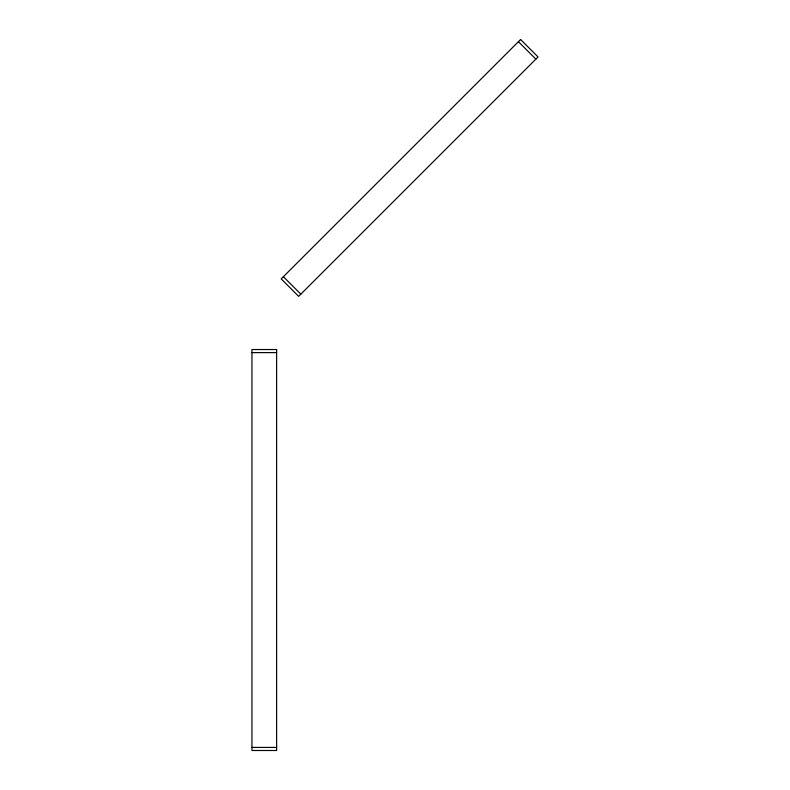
<?xml version="1.0" encoding="UTF-8"?>
<svg xmlns="http://www.w3.org/2000/svg" width="790" height="790" viewBox="0 0 790 790"><rect width="100%" height="100%" fill="white"/><g stroke="black" fill="none" stroke-linecap="round" stroke-linejoin="round"><path stroke-width="1.19" d="M251.951 352.616L276.628 352.616M251.951 747.419L276.628 747.419M518.418 41.682L535.867 59.132M283.383 276.717L300.832 294.166M520.6 39.5L281.21 278.9L298.65 296.349L538.049 56.949L520.6 39.5M276.628 349.526L251.951 349.526L251.951 750.5L276.628 750.5L276.628 349.526"/></g></svg>
